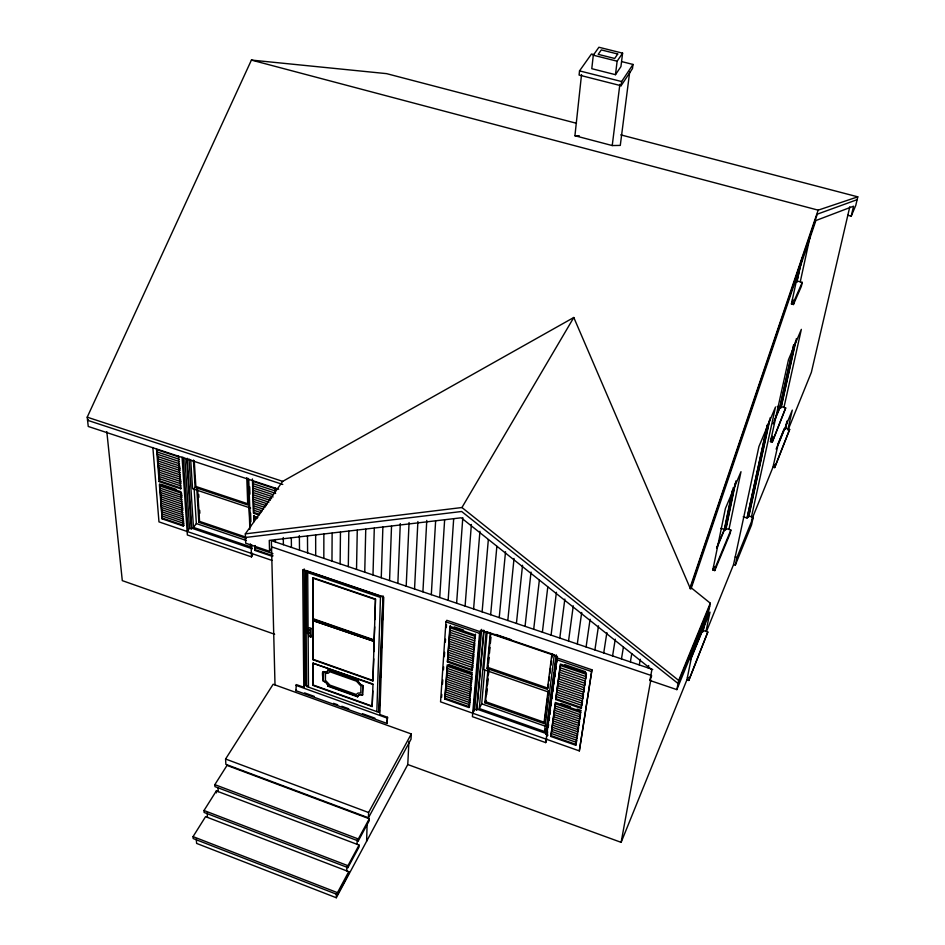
<?xml version="1.0" encoding="UTF-8"?>
<svg xmlns="http://www.w3.org/2000/svg" width="945" height="945" viewBox="0 0 945 945"><rect width="100%" height="100%" fill="white"/><g stroke="black" fill="none" stroke-linecap="round" stroke-linejoin="round"><path stroke-width="1.42" d="M360.99 684.534L362.904 685.538L362.467 695.13A5.268 3.107 30.8 0 0 357.6 696.808L328.045 686.247A5.233 3.071 31.6 0 0 323.308 681.168C320.745 664.477 324.525 676.431 328.34 669.804L358.155 680.376L358.568 681.912M323.308 681.168L323.544 671.552M323.828 558.341L323.863 534.067M331.967 561.094L332.132 533.181M196.288 839.077L196.619 843.412L336.314 897.75L336.361 893.462M340.129 563.858L340.46 532.13M337.448 894.584L337.471 892.671L348.74 871.668L205.573 816.657L193.052 836.62L193.193 838.558L337.448 894.584L348.705 873.593L348.74 871.668M348.315 566.622L348.835 531.208M346.744 870.9L346.815 866.565M347.914 867.628L347.949 865.691L359.053 845.078L216.346 790.906L204.002 810.503L204.132 812.464L347.914 867.628L359.017 847.015L359.053 845.078M356.525 569.398L357.269 530.157M357.056 844.322L357.163 839.928M358.273 840.932L358.32 838.971L369.271 818.748L227.024 765.391L214.846 784.633L214.964 786.618L358.273 840.932L369.212 820.709L369.271 818.748M364.746 572.174L365.75 529.212M362.467 695.13L362.904 685.538M372.991 574.962L374.291 528.149M366.625 841.239L367.109 824.217M368.444 817.791L368.597 812.523L411.288 733.958L273.152 684.251L225.583 759.012L225.867 764.34L368.444 817.791L411.004 739.25L411.288 733.958M372.141 706.553L373.003 684.015L313.067 663.225L313.149 685.444L372.141 706.553L372.803 690.937M372.885 680.932L375.484 599.083L312.96 577.738L313.055 659.752L372.885 680.932L373.747 658.83M373.948 651.577L374.244 641.442L312.889 620.546L374.244 641.442M312.96 577.738L312.889 619.093L374.066 640.367L374.681 626.842M374.893 619.542L375.484 599.083M376.842 711.632L380.469 597.405L307.704 572.599L308.46 687.121M381.26 577.749L382.879 527.097M382.571 596.59L305.696 570.402L306.582 686.448L378.756 712.317L383.02 595.834M379.193 711.561L382.973 597.299M379.819 704.946L380.256 691.764M380.74 677.116L381.237 662.457M381.721 647.809L382.158 634.627M382.654 619.979L383.138 605.332M389.553 580.549L391.525 526.117M386.895 723.397L387.521 717.29L379.819 714.526L383.753 597.275L302.707 569.658L303.794 687.263L296.281 684.57L295.903 690.677L386.895 723.397L387.521 717.29M397.857 583.36L400.29 523.601M406.196 586.172L409.067 522.55M414.548 588.995L417.891 521.522M336.314 897.75L407.767 764.54L408.937 741.447M422.911 591.83L426.774 520.447M431.31 594.665L435.633 520.872M439.72 597.5L444.634 519.785M445.945 621.869L440.559 701.84L579.332 750.897L591.936 669.792L557.219 657.956L545.714 742.616L472.405 716.664L479.552 633.339L480.391 631.768L446.808 620.31L445.945 621.869L479.552 633.339M441.587 697.375L441.787 694.469M442.473 684.286L442.768 679.928M443.465 669.745L443.654 666.839M444.351 656.669L444.646 652.298M445.331 642.127L445.532 639.222M446.312 627.586L446.512 624.68M448.154 600.358L453.683 518.687M444.847 699.064L447.233 664.878L471.862 673.442L469.015 707.592L444.847 699.064L447.505 666.272L472.098 674.824M447.434 661.972L449.914 626.322L475.087 634.922L472.11 670.537L447.434 661.972L450.34 625.555M456.612 603.217L462.802 517.636M465.094 606.076L471.378 524.451M473.599 608.946L479.93 531.291M472.11 670.537L472.89 665.374L448.166 656.81M475.5 634.142L475.122 638.666L450.033 630.079M473.504 711.632L480.532 630.244L557.42 656.444L556.664 662.303M482.115 611.828L488.341 539.607M472.701 713.203L474.721 709.282L481.655 629.358M474.721 709.282L476.741 709.99L483.757 630.138M476.741 709.99L484.053 630.799M479.28 708.526L486.155 631.591L554.278 654.791L544.485 731.501L479.28 708.526L481.69 703.836L484.726 670.194M487.147 632.122L483.769 669.615L548.903 692.177M490.656 614.711L496.869 546.352M551.939 653.562L547.415 689.389L487.065 668.505L490.349 632.583M490.703 634.284L487.667 667.335L547.994 688.196L548.537 683.896M545.064 721.165L543.93 723.551L484.903 702.808L487.951 669.769M488.541 663.284L489.073 657.543M489.475 653.231L490.006 647.479M490.396 643.179L490.928 637.426M488.423 670.04L485.506 701.639L544.497 722.358L544.863 719.488M486.628 694.729L487.159 688.976M487.561 684.676L488.092 678.923M488.494 674.612L488.896 670.312M499.22 617.617L505.528 551.726M507.808 620.511L514.033 558.483M516.419 623.416L522.538 565.287M594.228 54.715L591.464 54.03L579.533 70.875L579.084 75.057L621.089 85.735L632.465 68.607L633.008 64.437L621.928 61.661M629.689 71.926L620.286 145.412L612.23 145.554L574.926 135.726L581.529 74.62M525.054 626.334L531.019 572.091M593.295 55.212L591.783 68.69L615.478 74.679L620.936 66.599L622.601 53.156L598.906 47.25L593.295 55.212L617.132 61.189L622.601 53.156M533.701 629.264L539.335 580.242M542.383 632.193L547.781 587.046M615.478 74.679L617.132 61.189M551.077 635.134L556.416 592.279M612.23 145.554L619.861 84.365M621.089 85.735L621.621 81.542L633.008 64.437M548.891 681.026L549.435 676.726M549.801 673.868L550.522 668.127M550.888 665.268L551.431 660.968M551.797 658.098L552.341 653.798M543.93 723.551L548.112 690.606M545.218 716.617L545.773 712.329M546.127 709.459L546.683 705.159M547.037 702.3L547.592 698.001M547.946 695.142L548.502 690.842M548.041 735.139L545.986 734.419L556.227 654.814M545.986 734.419L554.195 672.828M554.573 669.934L556.062 658.358M546.765 738.707L545.714 742.616M547.108 736.108L547.663 731.773M548.23 727.426L548.608 724.531M549.163 720.196L549.541 717.29M549.919 714.396L550.474 710.061M551.041 705.714L551.408 702.82M551.974 698.485L552.352 695.591M552.908 691.244L553.286 688.35M553.853 684.015L554.219 681.121M554.786 676.774L555.164 673.88M555.719 669.544L556.097 666.638M559.794 638.076L564.85 599.047M550.84 736.462L555.317 702.442L580.762 711.29L575.777 745.262L550.84 736.462L555.412 703.801L580.809 712.636M555.695 699.548L560.361 664.063L586.372 672.958L581.187 708.396L555.695 699.548L560.456 665.516L586.42 674.399L585.758 678.9L559.865 670.017M568.536 641.029L573.272 605.828M577.3 643.994L581.695 612.478M586.089 646.959L590.093 619.235M575.777 745.262L576.757 740.278L551.762 731.477M579.332 750.897L591.936 669.792M594.901 649.936L598.504 625.85M603.737 652.924L606.867 632.607M612.584 655.913L615.266 639.163M621.467 658.913L623.369 647.337M630.374 661.925L631.768 653.656M639.293 664.937L640.285 659.267M648.246 667.961L648.683 665.516M649.912 680.483L651.873 669.721L461.207 517.789L269.266 540.41L269.549 551.301L245.688 543.186L245.334 533.866L282.709 481.359L573.792 317.496L690.015 587.861L690.334 587.093L710.286 603.182L708.384 612.36L676.856 689.626L649.912 680.483L650.845 678.262M407.767 764.54L621.125 842.349L650.798 680.046M651.318 677.152L651.601 675.616L271.522 546.836M676.856 689.626L678.675 680.424L710.286 603.182M621.125 842.349L686.909 679.833L691.338 657.98L710.002 612.136L705.998 631.414M686.909 679.833L688.775 680.459L707.829 632.016L703.257 630.516L704.675 623.629M735.942 480.899L726.079 528.538L730.863 530.05L730.131 533.547L714.774 570.591L712.825 569.965L725.406 508.469L740.998 471.697L728.949 529.448M714.774 570.591L715.495 567.083L730.863 530.05M690.287 659.823L701.816 631.52L702.726 631.827L704.155 624.905M716.582 547.899L724.319 529.424L732.363 490.455M716.83 548.005L724.579 529.531L733.214 487.691M724.579 529.531L725.536 529.838L735.092 483.663M707.829 632.016L688.775 680.459M706.576 631.236L733.556 564.567L758.918 446.572L775.502 407.023L751.488 516.809M798.265 270.471L795.82 281.858L796.8 282.13L802.246 258.115M797.297 281.019L802.234 282.378L801.348 286.394L793.422 304.538L791.426 303.983L799.435 266.856M733.556 564.567L735.316 565.122L736.958 557.515L753.212 517.34L748.889 515.994L770.269 417.619M796.8 282.13L802.033 257.926M743.207 516.82L747.093 518.037L767.175 425.297M747.093 518.037L767.659 424.175M793.422 304.538L794.296 300.498L802.234 282.378M747.554 516.88L748.416 517.151L769.49 420.171M800.261 281.834L809.912 237.455L808.199 241.294M753.212 517.34L751.547 524.924L735.316 565.122M773.211 423.832L780.015 407.508L780.877 407.756L781.326 406.681L785.685 407.968L772.23 442.165L770.458 441.634L788.484 359.702L801.348 329.368L783.948 407.449M772.23 442.165L785.685 407.968M774.368 420.419L779.861 407.236L793.67 344.724M780.015 407.508L793.812 345.043M780.877 407.756L795.655 341.05M781.326 406.681L796.422 338.534M357.6 696.808L359.277 694.54L362.691 694.752M751.476 520.293L773.01 467.09L777.818 445.627L792.288 410.106L788.012 428.959M773.01 467.09L774.676 467.598L789.642 429.443L785.555 428.227L785.141 429.254L784.326 429.006L776.14 449.111M785.141 429.254L786.972 421.139M785.555 428.227L787.079 421.494M789.642 429.443L774.676 467.598M849.803 206.731L811.365 372.342L787.988 430.105M847.819 215.271L851.221 216.169L853.548 206.199L815.878 220.539L690.984 588.948M620.759 134.863L857.788 196.843L855.792 205.349L851.221 216.169M690.015 587.861L818.157 210.156L857.788 196.843M690.193 588.841L817.271 214.172L857.127 199.678M702.726 631.827L703.257 630.516M691.102 657.165L701.533 631.567M778.066 443.807L784.185 428.794M748.416 517.151L748.889 515.994M709.66 606.253L678.061 683.507L461.656 511.493L246.527 537.351L199.572 521.38L197.623 489.616M770.458 441.634L772.679 436.271M712.825 569.965L713.924 567.319M725.536 529.838L726.079 528.538M791.426 303.983L792.56 301.396M581.187 708.396L581.553 707.581L556.073 698.745M278.68 489.238L88.251 426.467L87.212 417.182L251.417 60.078L386.576 73.639L576.485 123.287M544.485 731.501L545.619 729.103M484.903 702.808L486.096 700.469M487.065 668.505L488.281 666.166M378.756 712.317L379.618 710.805M362.691 685.916A5.316 3.166 30.9 0 1 357.931 680.754L358.155 680.376M245.334 533.866L461.94 507.524L573.792 317.496M328.045 686.247L326.887 682.987L323.533 680.79M323.32 671.93A5.28 3.13 31.7 0 0 328.116 670.182L328.34 669.804M313.149 685.444L313.291 662.847M306.582 686.448L307.042 685.716L305.164 685.042L304.184 568.925M303.794 687.263L305.164 685.042M295.903 690.677L296.352 689.933M313.055 659.752L313.126 620.18M308.861 636.623L307.857 629.524L309.039 627.669L310.976 628.342L311.023 636.93L309.086 636.245M310.787 637.296L309.806 630.197L310.976 628.342M269.549 551.301L271.569 548.383M182.054 457.12L187.358 534.976L251.5 556.877L252.421 555.554L252.339 553.227M272.538 556.428L254.843 550.403L255.162 545.525M259.131 515.037L253.579 513.182L253.012 481.395L275.538 488.825M253.874 521.817L254.158 515.438L254.299 519.785M246.314 538.426L198.863 522.337L199.572 521.38M187.122 531.48L189.543 528.255L184.866 458.242M189.543 528.255L191.303 528.846L191.788 528.208L187.193 458.254M250.401 543.883L250.508 546.801L193.465 527.404L196.347 523.542L194.115 488.258M183.295 526.058L180.897 491.707L159.386 484.502L162.138 518.864L183.295 526.058L183.791 525.42L183.342 519.065L162.127 511.871M246.775 477.65L247.767 504.984L195.119 487.419L195.851 486.462L194.233 460.546M162.138 518.864L159.882 483.864M156.504 448.745L159.15 481.584L180.696 488.789L181.192 488.152L159.646 480.946L157.153 449.785L179.018 457.002M159.15 481.584L159.646 480.946M88.145 419.604L87.554 420.289L282.768 484.454M574.926 135.726L579.273 135.749M579.533 70.875L621.621 81.542M251.417 60.078L818.157 210.156M792.3 299.943L794.296 300.498M777.239 406.468L779.861 407.236M771.203 438.267L772.975 438.799M773.577 464.597L775.243 465.094M720.87 528.338L724.319 529.424M735.198 556.959L736.958 557.515M713.534 566.457L715.495 567.083M87.212 417.182L282.709 481.359M157.331 452.041L179.184 459.258M253.083 483.651L275.586 491.081M157.52 454.297L179.337 461.503M253.165 485.895L275.645 493.325M157.697 456.541L179.491 463.759M253.236 488.14L273.046 494.696M157.874 458.786L179.644 465.991L179.963 470.468L158.228 463.251M253.307 490.384L273.105 496.94M158.051 461.018L179.81 468.236M253.39 492.617L271.593 498.653M253.461 494.849L270.246 500.425M158.417 465.483L180.117 472.689M253.532 497.082L268.912 502.185M158.595 467.704L180.271 474.91M253.614 499.303L267.565 503.933M158.772 469.925L180.424 477.13M253.685 501.511L266.23 505.693M158.949 472.134L180.578 479.351L180.885 483.757L159.303 476.552M253.756 503.72L264.895 507.441M195.851 486.462L248.476 504.004M159.126 474.343L180.731 481.548M253.839 505.929L263.572 509.178M253.91 508.126L262.249 510.914M250.59 508.091L192.556 488.707L190.701 459.813M159.469 478.749L181.038 485.954M253.981 510.324L260.926 512.651M254.051 512.521L259.603 514.375M161.229 484.312L176.018 489.262M253.685 516.088L257.831 517.482M160.059 486.049L181.546 493.243L181.853 497.602L160.402 490.396M254.229 517.612L256.993 518.545M160.237 488.222L181.7 495.428M160.579 492.558L181.995 499.763M160.756 494.731L182.149 501.925M160.922 496.881L182.302 504.087M161.099 499.043L182.456 506.236L182.751 510.536L161.441 503.331M687.417 677.293L689.295 677.919M161.276 501.193L182.598 508.386M652.723 669.473L271.369 540.623L275.007 684.912M161.619 505.481L182.893 512.674M161.784 507.607L183.047 514.812M161.961 509.745L183.2 516.939M196.347 523.542L246.326 540.505M162.292 513.997L183.495 521.191M162.469 516.112L183.637 523.306M255.233 547.639L272.94 553.652M162.635 518.226L183.791 525.42M191.788 528.208L252.35 548.809M255.304 549.742L272.987 555.755M495.83 634.449L510.879 639.576M272.065 560.432L158.973 521.876L152.866 447.493M556.44 659.575L591.18 671.422M312.724 578.104L375.26 599.461M454.321 626.901L463.582 630.067M564.862 664.666L585.38 671.671M450.186 627.823L475.311 636.41M560.161 667.772L586.089 676.644M449.867 632.335L474.933 640.923M449.714 634.591L474.744 643.179L474.189 649.888L449.241 641.312M559.57 672.261L585.439 681.132L584.778 685.597L558.979 676.726M449.56 636.835L474.555 645.423M559.275 674.506L585.109 683.365M449.395 639.08L474.366 647.656M558.684 678.959L584.459 687.818L583.809 692.248L558.105 683.389M449.088 643.545L474 652.121M558.389 681.18L584.128 690.039M448.934 645.766L473.811 654.342L473.256 660.98L448.473 652.404M448.78 647.986L473.622 656.562M557.81 685.597L583.478 694.457L582.829 698.851L557.231 690.004M448.627 650.195L473.445 658.771M557.526 687.806L583.159 696.654M448.32 654.613L473.079 663.177M556.948 692.201L582.51 701.048L581.872 705.407L556.369 696.571M556.652 694.386L582.191 703.234M448.013 658.996L472.701 667.56M447.859 661.193L472.524 669.745M449.017 664.571L472.276 672.651M561.046 703.505L570.426 706.754M577.111 709.081L581.128 710.475M313.126 618.727L374.291 639.989M447.351 668.446L471.921 676.998L471.378 683.471L446.902 674.919M555.128 705.962L580.49 714.798L579.864 719.098L554.561 710.262M447.198 670.607L471.732 679.16M554.845 708.124L580.183 716.948M447.044 672.769L471.555 681.31M554.278 712.412L579.545 721.236L578.919 725.5L553.711 716.688M446.749 677.069L471.201 685.609M553.994 714.55L579.238 723.374M307.857 629.524L309.806 630.197M446.595 679.219L471.012 687.759L470.48 694.15L446.146 685.621M307.881 632.382L309.818 633.067M446.453 681.357L470.834 689.897M553.439 718.814L578.612 727.626L577.986 731.867L552.872 723.055M446.3 683.495L470.657 692.024M553.156 720.941L578.305 729.753M446.005 687.747L470.303 696.276M552.601 725.169L577.678 733.97L577.371 736.084L552.317 727.272M445.851 689.862L470.126 698.39L469.417 706.813L445.26 698.284M481.69 703.836L545.359 726.221M445.709 691.976L469.948 700.505M552.045 729.375L577.064 738.187M445.556 694.091L469.771 702.607M274.641 634.272L122.295 580.632L106.82 431.629M445.414 696.193L469.594 704.71M551.49 733.568L576.45 742.368M477.142 709.199L546.364 733.615M551.218 735.659L576.143 744.447M313.279 659.386L373.11 680.554M313.067 663.225L372.791 684.393M328.116 670.182L357.931 680.754M328.269 685.881L357.824 696.43M313.374 685.066L372.365 706.175M295.82 685.302L387.096 718.046M304.621 692.909L314.272 696.382M333.573 703.316L337.708 704.805M341.842 706.281L348.729 708.762M362.514 713.723L374.917 718.176M225.583 759.012L368.597 812.523M214.846 784.633L358.32 838.971M204.002 810.503L347.949 865.691M193.052 836.62L337.471 892.671M461.94 507.524L678.675 680.424M360.506 684.215L358.769 682.337M178.404 455.962L180.696 488.789M183.165 457.297L188.09 530.18M207.191 813.007L207.487 817.401M186.697 458.892L191.303 528.846M189.024 458.916L193.465 527.404M193.406 460.061L195.119 487.419M198.71 494.436L198.887 497.318M199.678 510.312L199.856 513.194M216.346 790.906L216.464 792.867M196.808 489.132L198.863 522.337M218.047 788.083L218.26 791.626M249.681 486.84L249.941 494.129M250.602 513.064L250.909 521.794M251.736 545.1L251.842 548.005M248.724 479.08L250.437 527.156M251.063 544.639L251.5 556.877M249.315 506.65L249.941 523.967M248.039 478.359L249.87 529.318M247.85 486.746L248.062 492.499M252.421 478.95L253.579 513.182M254.701 546.115L254.843 550.403M275.03 487.809L275.16 493.514M275.314 539.5L275.373 541.969M283.264 537.516L283.405 544.686M291.296 537.74L291.45 547.403M299.352 535.591L299.506 550.132M306.192 571.134L306.653 632.831M307.479 535.957L307.597 552.86M315.654 535.118L315.701 555.601M325.458 673.407L325.434 680.305L329.888 685.101L356.218 694.492L357.931 693.087L360.801 692.909L360.955 686.023L356.478 681.18L329.959 671.765L328.281 673.206L325.458 673.407M617.735 54.019L614.687 58.472L598.197 54.349L601.303 49.92L617.735 54.019"/></g></svg>
